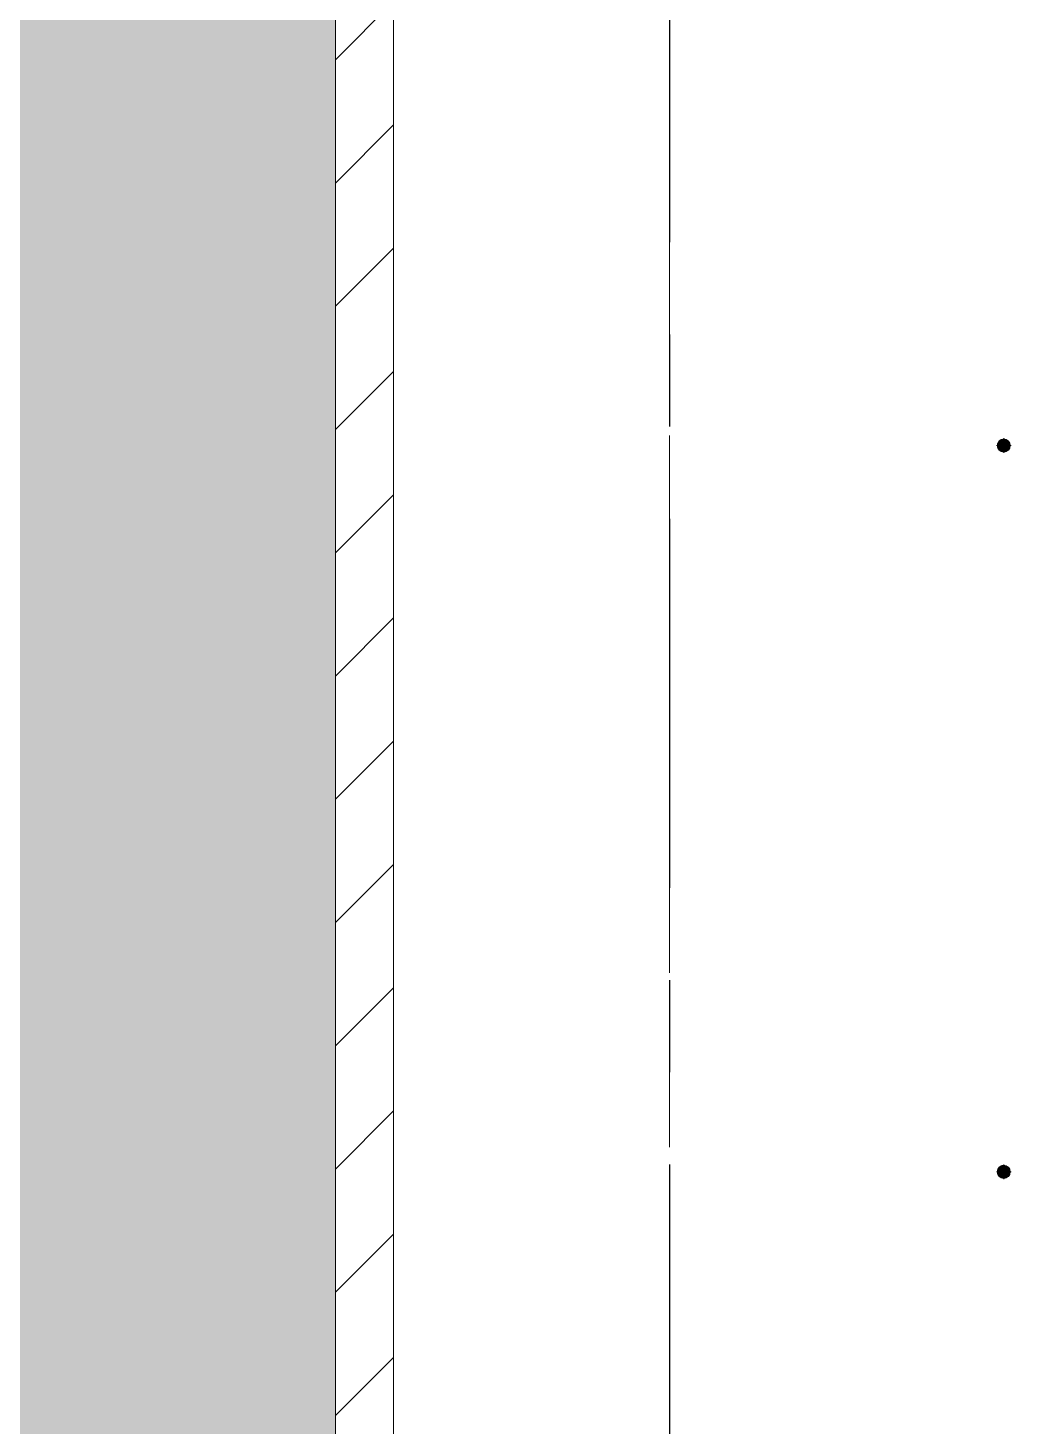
# Model space of a CAD drawing. Header units: millimetres. Extents: x -4000 to 187956, y -58990 to 162485.
# Drawn here: x 113292 to 116675, y 35825 to 40638 of the extents above; entities that cross this region are included whole.
import ezdxf

# ---------------------------------------------------------------- set-up
doc = ezdxf.new("R2010")
doc.units = ezdxf.units.MM
for name, pattern in [('Dash 1_16_', [317.5, 158.75, -158.75]), ('Grid Line', [2222.5, 1270, -317.5, 317.5, -317.5]), ('Grid Line 12_5mm', [2150, 1250, -300, 300, -300])]:
    doc.linetypes.add(name, pattern=pattern)
for name, color, linetype, lineweight in [('A-FLOR', 192, 'Continuous', 13), ('A-FLOR-PATT', 8, 'Continuous', 13), ('A-WALL', 113, 'Continuous', 13), ('A-WALL-PATT', 111, 'Continuous', 13), ('F-SPRN', 3, 'Continuous', 9), ('P-PIPE', 3, 'Continuous', 9), ('P-PIPE-CNTR', 3, 'Continuous', 9), ('S-GRID', 1, 'Continuous', 30)]:
    doc.layers.add(name, color=color, linetype=linetype, lineweight=lineweight)

# ---------------------------------------------------------------- blocks, each defined once
blk = doc.blocks.new('CMF2_NHAXUONG_A_rvt-1-0_000')
at = {"layer": 'A-FLOR-PATT', "lineweight": 9}
h = blk.add_hatch(dxfattribs=at)
h.set_pattern_fill('FP_27', color=252, style=0, pattern_type=2)
h.set_pattern_definition([(0, (83000, 72469.74), (0, 100), []), (90, (83000, 72469.74), (-200, 200), [100, -700]), (90, (83400, 72569.74), (-200, 200), [100, -700])])
h.paths.add_polyline_path([(51050, 25999.7), (59350, 25999.7), (59350, 35449.7), (59950, 35449.7), (59950, 45449.7), (59350, 45449.7), (59350, 55449.7), (59950, 55449.7), (59950, 64899.7), (51650, 64899.7), (51650, 55449.7), (51050, 55449.7), (51050, 45449.6), (51650, 45449.6), (51650, 35449.6), (51050, 35449.6), (51050, 26448.8)])
h.paths.add_polyline_path([(114950, 25999.7), (114950, 35449.6), (114350, 35449.6), (114350, 45449.6), (114950, 45449.6), (114950, 55449.7), (114350, 55449.7), (114350, 64899.7), (106050, 64899.7), (106050, 55449.7), (106650, 55449.7), (106650, 45449.7), (106050, 45449.7), (106050, 35449.7), (106650, 35449.7), (106650, 25999.7), (111663.5, 25999.7)])
h.paths.add_polyline_path([(109849.8, 29724.6), (107849.8, 29724.6), (107849.8, 31724.6), (109849.8, 31724.6)])
h.paths.add_polyline_path([(56149.8, 29724.6), (56149.8, 31724.6), (58149.8, 31724.6), (58149.8, 29724.6), (57243.6, 29724.6)])
h.paths.add_polyline_path([(111149.8, 39449.6), (111149.8, 41449.6), (113149.8, 41449.6), (113149.8, 39449.6), (111663.5, 39449.6)])
h.paths.add_polyline_path([(52849.8, 39449.6), (52849.8, 41449.6), (54849.8, 41449.6), (54849.8, 39449.6)])
h.paths.add_polyline_path([(109849.8, 49836.2), (107849.8, 49836.2), (107849.8, 51836.2), (109849.8, 51836.2)])
h.paths.add_polyline_path([(57243.6, 49836.2), (56149.8, 49836.2), (56149.8, 51836.2), (58149.8, 51836.2), (58149.8, 49836.2)])
h.paths.add_polyline_path([(51050, 82900), (59350, 82900), (59350, 91449.6), (59950, 91449.6), (59950, 101449.7), (59350, 101449.7), (59350, 111449.7), (59950, 111449.7), (59950, 118899.7), (51650, 118899.7), (51650, 111449.6), (51050, 111449.6), (51050, 101449.7), (51650, 101449.7), (51650, 91449.6), (51050, 91449.6), (51050, 84850.6)])
h.paths.add_polyline_path([(106650, 82900), (114950, 82900), (114950, 91449.6), (114350, 91449.6), (114350, 101449.7), (114950, 101449.7), (114950, 111449.6), (114350, 111449.6), (114350, 118899.7), (106050, 118899.7), (106050, 111449.7), (106650, 111449.7), (106650, 101449.7), (106050, 101449.7), (106050, 91449.6), (106650, 91449.6), (106650, 89522.8)])
h.paths.add_polyline_path([(54850, 95449.6), (52850, 95449.6), (52850, 97449.6), (54850, 97449.6)])
h.paths.add_polyline_path([(111663.5, 95449.6), (111149.6, 95449.6), (111149.6, 97449.6), (113149.6, 97449.6), (113149.6, 95449.6)])
h.paths.add_polyline_path([(57243.6, 105449.7), (56149.6, 105449.7), (56149.6, 107449.7), (58149.6, 107449.7), (58149.6, 105449.7)])
h.paths.add_polyline_path([(109850, 105449.7), (107850, 105449.7), (107850, 107449.7), (109850, 107449.7)])
h.paths.add_polyline_path([(111663.5, 114174.6), (111149.6, 114174.6), (111149.6, 116174.6), (113149.6, 116174.6), (113149.6, 114174.6)])
h.paths.add_polyline_path([(52850, 114174.6), (52850, 116174.6), (54850, 116174.6), (54850, 114174.6)])
at = {"layer": 'A-WALL-PATT', "lineweight": 9}
h = blk.add_hatch(dxfattribs=at)
h.set_pattern_fill('FP_13', color=250, style=0, pattern_type=2)
h.set_pattern_definition([(45, (0, 0), (-212.132, 212.132), [])])
h.paths.add_polyline_path([(114550, 35450), (114550, 45450), (114350, 45450), (114350, 35450)])
at = {"layer": 'A-FLOR', "color": 81, "lineweight": 15}
blk.add_line((114350, 45449.6), (114350, 35450), dxfattribs=at)
at = {"layer": 'A-FLOR', "color": 93, "lineweight": 15}
blk.add_line((114350, 35450), (114350, 45449.6), dxfattribs=at)
at = {"layer": 'A-WALL', "color": 90, "lineweight": 15}
for p, q in [((114350, 45450), (114350, 35450)), ((114550, 35450), (114550, 45450))]:
    blk.add_line(p, q, dxfattribs=at)
at = {"layer": 'S-GRID', "linetype": 'Grid Line 12_5mm', "lineweight": 9}
blk.add_line((115500, 161185.2), (115500, -16487.4), dxfattribs=at)
blk = doc.blocks.new('Sprinkler_Up - DN20-V646-0_000')
at = {"layer": 'F-SPRN', "transparency": 33554534}
for points in [[(-13.5, 0), (-3.9, 0.7), (-1.7, 2.9), (-1.2, 3.5), (-0.6, 4), (0.6, 4), (1.2, 3.5), (1.7, 2.9), (4.6, 0), (22.2, 0), (18, 13.1), (6.9, 21.2), (-6.9, 21.2), (-18, 13.1), (-22.2, 0)], [(0, -21.2), (6.9, -21.2), (18, -13.1), (22.2, 0), (3.9, -0.7), (1.7, -2.9), (1.2, -3.5), (0.6, -4), (-0.6, -4), (-1.2, -3.5), (-1.7, -2.9), (-4.6, 0), (-22.2, 0), (-18, -13.1), (-6.9, -21.2)], [(0, -16.7), (4.3, -16.1), (11.8, -11.8), (16.1, -4.3), (16.1, 4.3), (11.8, 11.8), (8.3, 14.4), (0, 16.7), (-4.3, 16.1), (-11.8, 11.8), (-16.1, 4.3), (-16.1, -4.3), (-11.8, -11.8), (-8.3, -14.4)], [(0, -15.6), (7.8, -13.5), (13.5, -7.8), (15.1, -4), (15.1, 4), (13.5, 7.8), (7.8, 13.5), (0, 15.6), (-7.8, 13.5), (-11, 11), (-15.1, 4), (-15.1, -4), (-11, -11), (-7.8, -13.5)], [(-10.9, -5.5), (-10.9, 5.4), (-14.5, 5.4), (-14.5, -5.5)], [(-7.7, -5.5), (-7.7, 5.4), (-10.9, 5.4), (-10.9, -5.5)], [(0, -5.5), (0, 5.4), (-7.7, 5.4), (-7.7, -5.5)], [(0, 0), (5.7, 0), (2.9, 4.9), (-2.9, 4.9), (-5.7, 0)], [(2.9, -4.9), (5.7, 0), (-5.7, 0), (-2.9, -4.9)], [(0, 0), (4.6, 0), (0, 4.6), (-4.6, 0)], [(0, -4.6), (4.6, 0), (-4.6, 0)], [(0, -2.6), (1.3, 0), (-1.8, 0)], [(-1.3, 0), (1.8, 0), (0, 2.6)], [(7.7, -5.5), (7.7, 5.4), (0, 5.4), (0, -5.5)], [(10.9, -5.5), (10.9, 5.4), (7.7, 5.4), (7.7, -5.5)], [(14.5, -5.5), (14.5, 5.4), (10.9, 5.4), (10.9, -5.5)]]:
    blk.add_hatch(color=1, dxfattribs=at).paths.add_polyline_path(points)
at = {"layer": 'F-SPRN', "color": 1}
for p, q in [((-11.5, 5.4), (-14.5, 5.4)), ((-14.5, 5.4), (-11.3, 5.4)), ((-14.5, 5.4), (-14.5, 3.7)), ((-14.5, 3.3), (-14.5, 0)), ((-11.5, 5.4), (-11.5, 4)), ((-10.9, 1.9), (-10.9, 3.6)), ((-10.8, 5.4), (-8, 5.4)), ((-8.1, 5.4), (-10.8, 5.4)), ((-8.1, 5.4), (-8.1, 2.8)), ((-8.1, 2.5), (-8.1, 0.7)), ((-7.7, 4.8), (-7.7, 2.7)), ((-7.7, 4.8), (-7.7, 2.7)), ((-7.7, 2.1), (-7.7, 0.5)), ((-7.7, 2.1), (-7.7, 0.5)), ((-6.7, 5.4), (-4.7, 5.4)), ((-5.8, 3.8), (-5.8, 2.2)), ((-2, 0.4), (-2.1, 0.3)), ((-2.1, 0.3), (-2.1, 0.2)), ((-2.1, 0.2), (-2.1, 0.1)), ((-2.1, 0.1), (-2.1, 0)), ((-2.1, 0), (-2.1, 0)), ((-2.1, 0), (-2.1, -0.1)), ((-1.9, 0.8), (-2, 0.7)), ((-2, 0.7), (-2, 0.6)), ((-2, 0.6), (-2, 0.5)), ((-2, 0.5), (-2, 0.4)), ((-2, 0.5), (-2, 0.5)), ((-1.8, 1), (-1.9, 0.9)), ((-1.9, 0.9), (-1.9, 0.8)), ((-1.9, 0.8), (-1.9, 0.8)), ((-1.8, 1.1), (-1.8, 1)), ((-1.7, 1.1), (-1.8, 1.1)), ((-1.6, 1.3), (-1.7, 1.2)), ((-1.7, 1.2), (-1.7, 1.1)), ((-1.5, 1.4), (-1.6, 1.3)), ((-1.6, 1.3), (-1.6, 1.3)), ((-1.5, 1.5), (-1.5, 1.4)), ((-1.4, 1.5), (-1.5, 1.5)), ((-1.4, 1.6), (-1.4, 1.5)), ((-1.3, 1.6), (-1.4, 1.6)), ((-1.2, 1.7), (-1.3, 1.6)), ((-1.1, 1.8), (-1.2, 1.7)), ((-1.2, 1.7), (-1.2, 1.7)), ((-1, 1.8), (-1.1, 1.8)), ((-0.9, 1.9), (-1, 1.8)), ((-0.9, 1.9), (-0.9, 1.9)), ((-0.8, 1.9), (-0.9, 1.9)), ((-0.7, 2), (-0.8, 1.9)), ((-0.6, 2), (-0.7, 2)), ((-0.6, 2), (-0.6, 2)), ((-0.5, 2), (-0.6, 2)), ((-0.4, 2), (-0.5, 2)), ((-0.3, 2.1), (-0.4, 2)), ((-0.2, 2.1), (-0.3, 2.1)), ((-0.1, 2.1), (-0.2, 2.1)), ((0, 2.1), (-0.1, 2.1)), ((-0.1, 2.1), (-0.1, 2.1)), ((0.1, 2.1), (0, 2.1)), ((0.2, 2.1), (0.1, 2.1)), ((0.3, 2.1), (0.2, 2.1)), ((0.4, 2), (0.3, 2.1)), ((0.4, 2), (0.4, 2)), ((0.5, 2), (0.4, 2)), ((0.6, 2), (0.5, 2)), ((0.7, 2), (0.6, 2)), ((0.8, 1.9), (0.7, 2)), ((0.8, 1.9), (0.8, 1.9)), ((0.9, 1.9), (0.8, 1.9)), ((1, 1.8), (0.9, 1.9)), ((1.1, 1.8), (1, 1.8)), ((1.1, 1.7), (1.1, 1.8)), ((1.2, 1.7), (1.1, 1.7)), ((1.3, 1.7), (1.2, 1.7)), ((1.3, 1.6), (1.3, 1.7)), ((1.4, 1.5), (1.3, 1.6)), ((1.4, 1.5), (1.4, 1.5)), ((1.5, 1.4), (1.4, 1.5)), ((1.6, 1.4), (1.5, 1.4)), ((1.6, 1.3), (1.6, 1.4)), ((1.7, 1.2), (1.6, 1.3)), ((1.7, 1.2), (1.7, 1.2)), ((1.8, 1.1), (1.7, 1.2)), ((1.8, 1), (1.8, 1.1)), ((1.8, 1), (1.8, 1)), ((1.9, 0.9), (1.8, 1)), ((1.9, 0.8), (1.9, 0.9)), ((1.9, 0.7), (1.9, 0.8)), ((2, 0.7), (1.9, 0.7)), ((2, 0.6), (2, 0.7)), ((2, 0.5), (2, 0.6)), ((2, 0.4), (2, 0.5)), ((2.1, 0.3), (2, 0.4)), ((2.1, 0.2), (2.1, 0.3)), ((2.1, 0.2), (2.1, 0.2)), ((2.1, 0.1), (2.1, 0.2)), ((2.1, 0), (2.1, 0.1)), ((2.1, 0), (2.1, 0)), ((4.7, 5.4), (6.5, 5.4)), ((7.7, 5.4), (10.8, 5.4)), ((7.7, 5.2), (7.7, 2.7)), ((7.7, 5.2), (7.7, 2.7)), ((7.7, 2.3), (7.7, 0.5)), ((7.7, 2.3), (7.7, 0.5)), ((10.8, 5.4), (8.1, 5.4)), ((8.1, 5.4), (8.1, 2.8)), ((8.1, 2.5), (8.1, 0.4)), ((10.9, 5.4), (14.5, 5.4)), ((10.9, 3.6), (10.9, 0.2)), ((14.5, 5.4), (11.5, 5.4)), ((11.5, 5.4), (11.5, 4)), ((11.5, 3), (11.5, 0.2)), ((14.5, 5.4), (14.5, -5.5)), ((-14.5, -1.3), (-14.5, -3.7)), ((-11.1, -5.5), (-14.5, -5.5)), ((-14.5, -5.5), (-11.5, -5.5)), ((-10.9, -2.6), (-10.9, -1.3)), ((-10.8, -5.5), (-8.1, -5.5)), ((-7.8, -5.5), (-10.8, -5.5)), ((-8.1, -4.2), (-8.1, -5.5)), ((-7.7, -2.7), (-7.7, -4)), ((-7.7, -2.7), (-7.7, -4)), ((-7, -5.5), (-5.8, -5.5)), ((-4.8, -5.5), (-7, -5.5)), ((-5.8, -2.3), (-5.8, -3.8)), ((-2.1, -0.1), (-2.1, -0.2)), ((-2.1, -0.2), (-2.1, -0.3)), ((-2.1, -0.2), (-2.1, -0.2)), ((0, -2.1), (0.1, -2.1)), ((7, -5.5), (4.8, -5.5)), ((5.8, -2.2), (5.8, -3.8)), ((5.8, -5.5), (7, -5.5)), ((7.7, -0.5), (7.7, -2.3)), ((7.7, -0.5), (7.7, -2.3)), ((7.7, -2.7), (7.7, -5.4)), ((7.7, -2.7), (7.7, -5.4)), ((10.8, -5.5), (7.7, -5.5)), ((8.1, -0.4), (8.1, -2.5)), ((8.1, -2.8), (8.1, -5.5)), ((8.1, -5.5), (10.8, -5.5)), ((10.9, -0.2), (10.9, -3.6)), ((14.5, -5.5), (10.9, -5.5)), ((11.5, -0.2), (11.5, -3)), ((11.5, -4), (11.5, -5.5)), ((11.5, -5.5), (14.5, -5.5))]:
    blk.add_line(p, q, dxfattribs=at)
at = {"layer": 'F-SPRN', "color": 1, "flags": 128}
for points in [[(-2.1, -0.3), (-2, -0.4), (-2, -0.5), (-2, -0.6), (-2, -0.7), (-1.9, -0.7), (-1.9, -0.8), (-1.9, -0.9), (-1.8, -1), (-1.8, -1), (-1.8, -1.1), (-1.7, -1.2), (-1.7, -1.2), (-1.6, -1.3), (-1.6, -1.4), (-1.5, -1.4), (-1.4, -1.5), (-1.4, -1.5), (-1.3, -1.6), (-1.3, -1.7), (-1.2, -1.7), (-1.1, -1.7), (-1.1, -1.8), (-1, -1.8), (-0.9, -1.9), (-0.8, -1.9), (-0.8, -1.9), (-0.7, -2), (-0.6, -2), (-0.5, -2), (-0.4, -2), (-0.4, -2), (-0.3, -2.1), (-0.2, -2.1), (-0.1, -2.1), (0, -2.1)], [(0.1, -2.1), (0.1, -2.1), (0.2, -2.1), (0.3, -2.1), (0.4, -2), (0.5, -2), (0.6, -2), (0.6, -2), (0.7, -2), (0.8, -1.9), (0.9, -1.9), (0.9, -1.9), (1, -1.8), (1.1, -1.8), (1.2, -1.7), (1.2, -1.7), (1.3, -1.6), (1.4, -1.6), (1.4, -1.5), (1.5, -1.5), (1.5, -1.4), (1.6, -1.3), (1.6, -1.3), (1.7, -1.2), (1.7, -1.1), (1.8, -1.1), (1.8, -1), (1.9, -0.9), (1.9, -0.8), (1.9, -0.8), (2, -0.7), (2, -0.6), (2, -0.5), (2, -0.5), (2, -0.4), (2.1, -0.3), (2.1, -0.2), (2.1, -0.1), (2.1, 0)]]:
    blk.add_lwpolyline(points, dxfattribs=at)
at = {"layer": 'F-SPRN', "color": 1}
for radius, start, end in [(22.2, 360, 180), (21.9, 165.6773, 179.2615), (21.9, 144.7698, 164.8151), (21.9, 126.6942, 143.2701), (16.7, 167.6802, 180), (16.7, 167.6802, 180), (16.7, 155.3879, 164.9693), (16.7, 155.3879, 164.9693), (15.6, 166.4265, 180), (15.6, 166.4265, 180), (15.6, 150.9409, 165), (15.6, 159.6139, 165), (16.7, 136.7213, 149.931), (16.7, 136.7213, 149.931), (15.6, 150.9409, 156.3845), (15.6, 138.4214, 150), (15.6, 138.4214, 150), (21.9, 108.2621, 125.7507), (16.7, 121.4181, 130.5751), (16.7, 121.4181, 130.5751), (15.6, 120.5262, 133.2078), (15.6, 120.5262, 133.2078), (16.7, 106.5995, 120), (16.7, 106.5995, 120), (15.6, 114.4363, 119.9813), (15.6, 114.4363, 119.9813), (21.9, 99.348, 107.901), (4.63, 155.7832, 180), (4.63, 155.7832, 180), (16.7, 96.4143, 105), (16.7, 96.4143, 105), (4.63, 109.0192, 138.2703), (4.63, 109.0192, 138.2703), (21.9, 90.145, 98.8503), (15.6, 95.5762, 100.6843), (15.6, 95.5762, 100.6843), (2.56, 109.0192, 168.8278), (2.56, 109.0192, 168.8278), (2.04, 109.0192, 180), (16.7, 83.0684, 90), (16.7, 83.0684, 90), (4.63, 17.9592, 90), (4.63, 17.9592, 90), (3.81, 57.0577, 90), (2.56, 14.5599, 90), (2.56, 14.5599, 90), (2.04, 10.4703, 90), (21.9, 72.5583, 89.4624), (15.6, 75.573, 80.5892), (15.6, 75.573, 80.5892), (3.81, 16.1605, 43.8358), (15.6, 67.5614, 74.5481), (15.6, 67.5614, 74.5481), (16.7, 60, 75), (16.7, 60, 75), (15.6, 60.0187, 65.5637), (15.6, 60.0187, 65.5637), (21.9, 54.2493, 71.7379), (15.6, 46.7922, 60), (15.6, 46.7922, 60), (16.7, 49.4249, 58.5819), (16.7, 49.4249, 58.5819), (15.6, 30, 41.5786), (15.6, 30, 41.5786), (16.7, 30, 43.2787), (16.7, 30, 43.2787), (21.9, 36.7299, 53.3058), (15.6, 23.6155, 29.5646), (15.6, 15, 29.5646), (15.6, 15, 20.3861), (16.7, 15, 24.6121), (16.7, 15, 24.6121), (15.6, 360, 13.6618), (15.6, 0, 13.6618), (16.7, 360, 12.3198), (16.7, 0, 12.3198), (21.9, 15.1849, 35.2302), (21.9, 0.7385, 14.3227), (22.2, 180, 360), (21.9, 180.7385, 194.3227), (21.9, 195.1849, 215.2302), (21.9, 216.7299, 233.3058), (16.7, 180, 192.3198), (16.7, 180, 192.3198), (16.7, 195.0307, 204.6121), (16.7, 195.0307, 204.6121), (15.6, 181.9082, 193.6618), (15.6, 181.9082, 193.6618), (15.6, 197.3339, 209.5646), (15.6, 197.3339, 209.5646), (16.7, 210.069, 223.2787), (16.7, 210.069, 223.2787), (15.6, 212.5472, 221.5786), (15.6, 212.5472, 221.5786), (21.9, 234.2493, 251.7379), (16.7, 229.4249, 238.5819), (16.7, 229.4249, 238.5819), (15.6, 233.795, 240), (15.6, 233.795, 240), (16.7, 240, 255), (16.7, 240, 255), (15.6, 240.0187, 254.5481), (15.6, 240.0187, 254.5481), (21.9, 252.5583, 269.4624), (4.63, 197.9592, 0), (4.63, 197.9592, 270), (15.6, 255, 267.64), (15.6, 255, 267.64), (3.81, 196.1605, 270), (2.56, 191.1677, 0), (2.56, 191.1677, 360), (2.04, 190.4703, 0), (16.7, 263.0684, 270), (16.7, 263.0684, 270), (4.63, 270, 360), (3.81, 270, 360), (21.9, 270.145, 278.8503), (15.6, 275.5762, 280.6843), (15.6, 275.5762, 280.6843), (16.7, 276.4143, 285), (16.7, 276.4143, 285), (21.9, 279.348, 287.901), (16.7, 286.5995, 300), (16.7, 286.5995, 300), (15.6, 294.4363, 299.9813), (15.6, 294.4363, 299.9813), (21.9, 288.2621, 305.7507), (15.6, 300, 313.2078), (15.6, 300, 313.2078), (16.7, 301.4181, 310.5751), (16.7, 301.4181, 310.5751), (15.6, 318.4214, 330), (15.6, 318.4214, 330), (16.7, 316.7213, 330), (16.7, 316.7213, 330), (21.9, 306.6942, 323.2701), (15.6, 330.4354, 345), (15.6, 330.4354, 336.3845), (15.6, 339.6139, 345), (15.6, 346.3382, 360), (15.6, 346.3382, 360), (16.7, 335.3879, 345), (16.7, 335.3879, 345), (16.7, 347.6802, 360), (16.7, 347.6802, 360), (21.9, 324.7698, 344.8151), (21.9, 345.6773, 359.2615)]:
    blk.add_arc((0, 0), radius, start, end, dxfattribs=at)
blk = doc.blocks.new('Sprinkler_Up - DN20-V647-0_000')
at = {"layer": 'F-SPRN', "transparency": 33554534}
for points in [[(-13.5, 0), (-3.9, 0.7), (-1.7, 2.9), (-1.2, 3.5), (-0.6, 4), (0.6, 4), (1.2, 3.5), (1.7, 2.9), (4.6, 0), (22.2, 0), (18, 13.1), (6.9, 21.2), (-6.9, 21.2), (-18, 13.1), (-22.2, 0)], [(0, -21.2), (6.9, -21.2), (18, -13.1), (22.2, 0), (3.9, -0.7), (1.7, -2.9), (1.2, -3.5), (0.6, -4), (-0.6, -4), (-1.2, -3.5), (-1.7, -2.9), (-4.6, 0), (-22.2, 0), (-18, -13.1), (-6.9, -21.2)], [(0, -16.7), (4.3, -16.1), (11.8, -11.8), (16.1, -4.3), (16.1, 4.3), (11.8, 11.8), (8.3, 14.4), (0, 16.7), (-4.3, 16.1), (-11.8, 11.8), (-16.1, 4.3), (-16.1, -4.3), (-11.8, -11.8), (-8.3, -14.4)], [(0, -15.6), (7.8, -13.5), (13.5, -7.8), (15.1, -4), (15.1, 4), (13.5, 7.8), (7.8, 13.5), (0, 15.6), (-7.8, 13.5), (-11, 11), (-15.1, 4), (-15.1, -4), (-11, -11), (-7.8, -13.5)], [(-10.9, -5.5), (-10.9, 5.4), (-14.5, 5.4), (-14.5, -5.5)], [(-7.7, -5.5), (-7.7, 5.4), (-10.9, 5.4), (-10.9, -5.5)], [(0, -5.5), (0, 5.4), (-7.7, 5.4), (-7.7, -5.5)], [(0, 0), (5.7, 0), (2.9, 4.9), (-2.9, 4.9), (-5.7, 0)], [(2.9, -4.9), (5.7, 0), (-5.7, 0), (-2.9, -4.9)], [(0, 0), (4.6, 0), (0, 4.6), (-4.6, 0)], [(0, -4.6), (4.6, 0), (-4.6, 0)], [(0, -2.6), (1.3, 0), (-1.8, 0)], [(-1.3, 0), (1.8, 0), (0, 2.6)], [(7.7, -5.5), (7.7, 5.4), (0, 5.4), (0, -5.5)], [(10.9, -5.5), (10.9, 5.4), (7.7, 5.4), (7.7, -5.5)], [(14.5, -5.5), (14.5, 5.4), (10.9, 5.4), (10.9, -5.5)]]:
    blk.add_hatch(color=1, dxfattribs=at).paths.add_polyline_path(points)
at = {"layer": 'F-SPRN', "color": 1}
for p, q in [((-11.5, 5.4), (-14.5, 5.4)), ((-14.5, 5.4), (-11.3, 5.4)), ((-14.5, 5.4), (-14.5, 3.7)), ((-14.5, 3.3), (-14.5, 0)), ((-11.5, 5.4), (-11.5, 4)), ((-10.9, 1.9), (-10.9, 3.6)), ((-10.8, 5.4), (-8, 5.4)), ((-8.1, 5.4), (-10.8, 5.4)), ((-8.1, 5.4), (-8.1, 2.8)), ((-8.1, 2.5), (-8.1, 0.7)), ((-7.7, 4.8), (-7.7, 2.7)), ((-7.7, 4.8), (-7.7, 2.7)), ((-7.7, 2.1), (-7.7, 0.5)), ((-7.7, 2.1), (-7.7, 0.5)), ((-6.7, 5.4), (-4.7, 5.4)), ((-5.8, 3.8), (-5.8, 2.2)), ((-2, 0.4), (-2.1, 0.3)), ((-2.1, 0.3), (-2.1, 0.2)), ((-2.1, 0.2), (-2.1, 0.1)), ((-2.1, 0.1), (-2.1, 0)), ((-2.1, 0), (-2.1, 0)), ((-2.1, 0), (-2.1, -0.1)), ((-1.9, 0.8), (-2, 0.7)), ((-2, 0.7), (-2, 0.6)), ((-2, 0.6), (-2, 0.5)), ((-2, 0.5), (-2, 0.4)), ((-2, 0.5), (-2, 0.5)), ((-1.8, 1), (-1.9, 0.9)), ((-1.9, 0.9), (-1.9, 0.8)), ((-1.9, 0.8), (-1.9, 0.8)), ((-1.8, 1.1), (-1.8, 1)), ((-1.7, 1.1), (-1.8, 1.1)), ((-1.6, 1.3), (-1.7, 1.2)), ((-1.7, 1.2), (-1.7, 1.1)), ((-1.5, 1.4), (-1.6, 1.3)), ((-1.6, 1.3), (-1.6, 1.3)), ((-1.5, 1.5), (-1.5, 1.4)), ((-1.4, 1.5), (-1.5, 1.5)), ((-1.4, 1.6), (-1.4, 1.5)), ((-1.3, 1.6), (-1.4, 1.6)), ((-1.2, 1.7), (-1.3, 1.6)), ((-1.1, 1.8), (-1.2, 1.7)), ((-1.2, 1.7), (-1.2, 1.7)), ((-1, 1.8), (-1.1, 1.8)), ((-0.9, 1.9), (-1, 1.8)), ((-0.9, 1.9), (-0.9, 1.9)), ((-0.8, 1.9), (-0.9, 1.9)), ((-0.7, 2), (-0.8, 1.9)), ((-0.6, 2), (-0.7, 2)), ((-0.6, 2), (-0.6, 2)), ((-0.5, 2), (-0.6, 2)), ((-0.4, 2), (-0.5, 2)), ((-0.3, 2.1), (-0.4, 2)), ((-0.2, 2.1), (-0.3, 2.1)), ((-0.1, 2.1), (-0.2, 2.1)), ((0, 2.1), (-0.1, 2.1)), ((-0.1, 2.1), (-0.1, 2.1)), ((0.1, 2.1), (0, 2.1)), ((0.2, 2.1), (0.1, 2.1)), ((0.3, 2.1), (0.2, 2.1)), ((0.4, 2), (0.3, 2.1)), ((0.4, 2), (0.4, 2)), ((0.5, 2), (0.4, 2)), ((0.6, 2), (0.5, 2)), ((0.7, 2), (0.6, 2)), ((0.8, 1.9), (0.7, 2)), ((0.8, 1.9), (0.8, 1.9)), ((0.9, 1.9), (0.8, 1.9)), ((1, 1.8), (0.9, 1.9)), ((1.1, 1.8), (1, 1.8)), ((1.1, 1.7), (1.1, 1.8)), ((1.2, 1.7), (1.1, 1.7)), ((1.3, 1.7), (1.2, 1.7)), ((1.3, 1.6), (1.3, 1.7)), ((1.4, 1.5), (1.3, 1.6)), ((1.4, 1.5), (1.4, 1.5)), ((1.5, 1.4), (1.4, 1.5)), ((1.6, 1.4), (1.5, 1.4)), ((1.6, 1.3), (1.6, 1.4)), ((1.7, 1.2), (1.6, 1.3)), ((1.7, 1.2), (1.7, 1.2)), ((1.8, 1.1), (1.7, 1.2)), ((1.8, 1), (1.8, 1.1)), ((1.8, 1), (1.8, 1)), ((1.9, 0.9), (1.8, 1)), ((1.9, 0.8), (1.9, 0.9)), ((1.9, 0.7), (1.9, 0.8)), ((2, 0.7), (1.9, 0.7)), ((2, 0.6), (2, 0.7)), ((2, 0.5), (2, 0.6)), ((2, 0.4), (2, 0.5)), ((2.1, 0.3), (2, 0.4)), ((2.1, 0.2), (2.1, 0.3)), ((2.1, 0.2), (2.1, 0.2)), ((2.1, 0.1), (2.1, 0.2)), ((2.1, 0), (2.1, 0.1)), ((2.1, 0), (2.1, 0)), ((4.7, 5.4), (6.5, 5.4)), ((7.7, 5.4), (10.8, 5.4)), ((7.7, 5.2), (7.7, 2.7)), ((7.7, 5.2), (7.7, 2.7)), ((7.7, 2.3), (7.7, 0.5)), ((7.7, 2.3), (7.7, 0.5)), ((10.8, 5.4), (8.1, 5.4)), ((8.1, 5.4), (8.1, 2.8)), ((8.1, 2.5), (8.1, 0.4)), ((10.9, 5.4), (14.5, 5.4)), ((10.9, 3.6), (10.9, 0.2)), ((14.5, 5.4), (11.5, 5.4)), ((11.5, 5.4), (11.5, 4)), ((11.5, 3), (11.5, 0.2)), ((14.5, 5.4), (14.5, -5.5)), ((-14.5, -1.3), (-14.5, -3.7)), ((-11.1, -5.5), (-14.5, -5.5)), ((-14.5, -5.5), (-11.5, -5.5)), ((-10.9, -2.6), (-10.9, -1.3)), ((-10.8, -5.5), (-8.1, -5.5)), ((-7.8, -5.5), (-10.8, -5.5)), ((-8.1, -4.2), (-8.1, -5.5)), ((-7.7, -2.7), (-7.7, -4)), ((-7.7, -2.7), (-7.7, -4)), ((-7, -5.5), (-5.8, -5.5)), ((-4.8, -5.5), (-7, -5.5)), ((-5.8, -2.3), (-5.8, -3.8)), ((-2.1, -0.1), (-2.1, -0.2)), ((-2.1, -0.2), (-2.1, -0.3)), ((-2.1, -0.2), (-2.1, -0.2)), ((0, -2.1), (0.1, -2.1)), ((7, -5.5), (4.8, -5.5)), ((5.8, -2.2), (5.8, -3.8)), ((5.8, -5.5), (7, -5.5)), ((7.7, -0.5), (7.7, -2.3)), ((7.7, -0.5), (7.7, -2.3)), ((7.7, -2.7), (7.7, -5.4)), ((7.7, -2.7), (7.7, -5.4)), ((10.8, -5.5), (7.7, -5.5)), ((8.1, -0.4), (8.1, -2.5)), ((8.1, -2.8), (8.1, -5.5)), ((8.1, -5.5), (10.8, -5.5)), ((10.9, -0.2), (10.9, -3.6)), ((14.5, -5.5), (10.9, -5.5)), ((11.5, -0.2), (11.5, -3)), ((11.5, -4), (11.5, -5.5)), ((11.5, -5.5), (14.5, -5.5))]:
    blk.add_line(p, q, dxfattribs=at)
at = {"layer": 'F-SPRN', "color": 1, "flags": 128}
for points in [[(-2.1, -0.3), (-2, -0.4), (-2, -0.5), (-2, -0.6), (-2, -0.7), (-1.9, -0.7), (-1.9, -0.8), (-1.9, -0.9), (-1.8, -1), (-1.8, -1), (-1.8, -1.1), (-1.7, -1.2), (-1.7, -1.2), (-1.6, -1.3), (-1.6, -1.4), (-1.5, -1.4), (-1.4, -1.5), (-1.4, -1.5), (-1.3, -1.6), (-1.3, -1.7), (-1.2, -1.7), (-1.1, -1.7), (-1.1, -1.8), (-1, -1.8), (-0.9, -1.9), (-0.8, -1.9), (-0.8, -1.9), (-0.7, -2), (-0.6, -2), (-0.5, -2), (-0.4, -2), (-0.4, -2), (-0.3, -2.1), (-0.2, -2.1), (-0.1, -2.1), (0, -2.1)], [(0.1, -2.1), (0.1, -2.1), (0.2, -2.1), (0.3, -2.1), (0.4, -2), (0.5, -2), (0.6, -2), (0.6, -2), (0.7, -2), (0.8, -1.9), (0.9, -1.9), (0.9, -1.9), (1, -1.8), (1.1, -1.8), (1.2, -1.7), (1.2, -1.7), (1.3, -1.6), (1.4, -1.6), (1.4, -1.5), (1.5, -1.5), (1.5, -1.4), (1.6, -1.3), (1.6, -1.3), (1.7, -1.2), (1.7, -1.1), (1.8, -1.1), (1.8, -1), (1.9, -0.9), (1.9, -0.8), (1.9, -0.8), (2, -0.7), (2, -0.6), (2, -0.5), (2, -0.5), (2, -0.4), (2.1, -0.3), (2.1, -0.2), (2.1, -0.1), (2.1, 0)]]:
    blk.add_lwpolyline(points, dxfattribs=at)
at = {"layer": 'F-SPRN', "color": 1}
for radius, start, end in [(22.2, 360, 180), (21.9, 165.6773, 179.2615), (21.9, 144.7698, 164.8151), (21.9, 126.6942, 143.2701), (16.7, 167.6802, 180), (16.7, 167.6802, 180), (16.7, 155.3879, 164.9693), (16.7, 155.3879, 164.9693), (15.6, 166.4265, 180), (15.6, 166.4265, 180), (15.6, 150.9409, 165), (15.6, 159.6139, 165), (16.7, 136.7213, 149.931), (16.7, 136.7213, 149.931), (15.6, 150.9409, 156.3845), (15.6, 138.4214, 150), (15.6, 138.4214, 150), (21.9, 108.2621, 125.7507), (16.7, 121.4181, 130.5751), (16.7, 121.4181, 130.5751), (15.6, 120.5262, 133.2078), (15.6, 120.5262, 133.2078), (16.7, 106.5995, 120), (16.7, 106.5995, 120), (15.6, 114.4363, 119.9813), (15.6, 114.4363, 119.9813), (21.9, 99.348, 107.901), (4.63, 155.7832, 180), (4.63, 155.7832, 180), (16.7, 96.4143, 105), (16.7, 96.4143, 105), (4.63, 109.0192, 138.2703), (4.63, 109.0192, 138.2703), (21.9, 90.145, 98.8503), (15.6, 95.5762, 100.6843), (15.6, 95.5762, 100.6843), (2.56, 109.0192, 168.8278), (2.56, 109.0192, 168.8278), (2.04, 109.0192, 180), (16.7, 83.0684, 90), (16.7, 83.0684, 90), (4.63, 17.9592, 90), (4.63, 17.9592, 90), (3.81, 57.0577, 90), (2.56, 14.5599, 90), (2.56, 14.5599, 90), (2.04, 10.4703, 90), (21.9, 72.5583, 89.4624), (15.6, 75.573, 80.5892), (15.6, 75.573, 80.5892), (3.81, 16.1605, 43.8358), (15.6, 67.5614, 74.5481), (15.6, 67.5614, 74.5481), (16.7, 60, 75), (16.7, 60, 75), (15.6, 60.0187, 65.5637), (15.6, 60.0187, 65.5637), (21.9, 54.2493, 71.7379), (15.6, 46.7922, 60), (15.6, 46.7922, 60), (16.7, 49.4249, 58.5819), (16.7, 49.4249, 58.5819), (15.6, 30, 41.5786), (15.6, 30, 41.5786), (16.7, 30, 43.2787), (16.7, 30, 43.2787), (21.9, 36.7299, 53.3058), (15.6, 23.6155, 29.5646), (15.6, 15, 29.5646), (15.6, 15, 20.3861), (16.7, 15, 24.6121), (16.7, 15, 24.6121), (15.6, 360, 13.6618), (15.6, 0, 13.6618), (16.7, 360, 12.3198), (16.7, 0, 12.3198), (21.9, 15.1849, 35.2302), (21.9, 0.7385, 14.3227), (22.2, 180, 360), (21.9, 180.7385, 194.3227), (21.9, 195.1849, 215.2302), (21.9, 216.7299, 233.3058), (16.7, 180, 192.3198), (16.7, 180, 192.3198), (16.7, 195.0307, 204.6121), (16.7, 195.0307, 204.6121), (15.6, 181.9082, 193.6618), (15.6, 181.9082, 193.6618), (15.6, 197.3339, 209.5646), (15.6, 197.3339, 209.5646), (16.7, 210.069, 223.2787), (16.7, 210.069, 223.2787), (15.6, 212.5472, 221.5786), (15.6, 212.5472, 221.5786), (21.9, 234.2493, 251.7379), (16.7, 229.4249, 238.5819), (16.7, 229.4249, 238.5819), (15.6, 233.795, 240), (15.6, 233.795, 240), (16.7, 240, 255), (16.7, 240, 255), (15.6, 240.0187, 254.5481), (15.6, 240.0187, 254.5481), (21.9, 252.5583, 269.4624), (4.63, 197.9592, 0), (4.63, 197.9592, 270), (15.6, 255, 267.64), (15.6, 255, 267.64), (3.81, 196.1605, 270), (2.56, 191.1677, 0), (2.56, 191.1677, 360), (2.04, 190.4703, 0), (16.7, 263.0684, 270), (16.7, 263.0684, 270), (4.63, 270, 360), (3.81, 270, 360), (21.9, 270.145, 278.8503), (15.6, 275.5762, 280.6843), (15.6, 275.5762, 280.6843), (16.7, 276.4143, 285), (16.7, 276.4143, 285), (21.9, 279.348, 287.901), (16.7, 286.5995, 300), (16.7, 286.5995, 300), (15.6, 294.4363, 299.9813), (15.6, 294.4363, 299.9813), (21.9, 288.2621, 305.7507), (15.6, 300, 313.2078), (15.6, 300, 313.2078), (16.7, 301.4181, 310.5751), (16.7, 301.4181, 310.5751), (15.6, 318.4214, 330), (15.6, 318.4214, 330), (16.7, 316.7213, 330), (16.7, 316.7213, 330), (21.9, 306.6942, 323.2701), (15.6, 330.4354, 345), (15.6, 330.4354, 336.3845), (15.6, 339.6139, 345), (15.6, 346.3382, 360), (15.6, 346.3382, 360), (16.7, 335.3879, 345), (16.7, 335.3879, 345), (16.7, 347.6802, 360), (16.7, 347.6802, 360), (21.9, 324.7698, 344.8151), (21.9, 345.6773, 359.2615)]:
    blk.add_arc((0, 0), radius, start, end, dxfattribs=at)
blk = doc.blocks.new('Steel_Transition_Threaded_HoaPhat - Standard-V858-0_000')
at = {"layer": 'P-PIPE', "lineweight": 13, "transparency": 33554534}
h = blk.add_hatch(color=1, dxfattribs=at)
h.paths.add_polyline_path([(49550, 126427.6), (49555.8, 126428.4), (49561.3, 126430.6), (49565.9, 126434.2), (49569.5, 126438.8), (49571.7, 126444.3), (49572.5, 126450.1), (49571.7, 126455.9), (49569.5, 126461.3), (49565.9, 126466), (49561.3, 126469.6), (49555.8, 126471.8), (49550, 126472.6), (49544.2, 126471.8), (49538.8, 126469.6), (49534.1, 126466), (49530.5, 126461.3), (49528.3, 126455.9), (49527.5, 126450.1), (49528.3, 126444.3), (49530.5, 126438.8), (49534.1, 126434.2), (49538.8, 126430.6), (49544.2, 126428.4)])
h.paths.add_polyline_path([(49550, 126430), (49544.8, 126430.7), (49540, 126432.7), (49535.8, 126435.9), (49532.6, 126440), (49530.6, 126444.9), (49529.9, 126450.1), (49530.6, 126455.3), (49532.6, 126460.1), (49535.8, 126464.3), (49540, 126467.5), (49544.8, 126469.5), (49550, 126470.2), (49555.2, 126469.5), (49560.1, 126467.5), (49564.2, 126464.3), (49567.4, 126460.1), (49569.4, 126455.3), (49570.1, 126450.1), (49569.4, 126444.9), (49567.4, 126440), (49564.2, 126435.9), (49560.1, 126432.7), (49555.2, 126430.7)])
for points in [[(49529.9, 126450.1), (49533.6, 126450.1), (49535.8, 126458.3), (49541.8, 126464.3), (49550, 126466.5), (49558.2, 126464.3), (49564.2, 126458.3), (49566.4, 126450.1), (49570.1, 126450.1), (49569.4, 126455.3), (49567.4, 126460.1), (49564.2, 126464.3), (49560.1, 126467.5), (49555.2, 126469.5), (49550, 126470.2), (49544.8, 126469.5), (49540, 126467.5), (49535.8, 126464.3), (49532.6, 126460.1), (49530.6, 126455.3)], [(49550, 126430), (49555.2, 126430.7), (49560.1, 126432.7), (49564.2, 126435.9), (49567.4, 126440), (49569.4, 126444.9), (49570.1, 126450.1), (49566.4, 126450.1), (49564.2, 126441.9), (49558.2, 126435.9), (49550, 126433.7), (49541.8, 126435.9), (49535.8, 126441.9), (49533.6, 126450.1), (49529.9, 126450.1), (49530.6, 126444.9), (49532.6, 126440), (49535.8, 126435.9), (49540, 126432.7), (49544.8, 126430.7)], [(49550, 126431.6), (49554.8, 126432.2), (49559.3, 126434.1), (49563.1, 126437), (49566, 126440.8), (49567.9, 126445.3), (49568.5, 126450.1), (49567.9, 126454.9), (49566, 126459.3), (49563.1, 126463.2), (49559.3, 126466.1), (49554.8, 126468), (49550, 126468.6), (49545.2, 126468), (49540.8, 126466.1), (49536.9, 126463.2), (49534, 126459.3), (49532.1, 126454.9), (49531.5, 126450.1), (49532.1, 126445.3), (49534, 126440.8), (49536.9, 126437), (49540.8, 126434.1), (49545.2, 126432.2)]]:
    blk.add_hatch(color=1, dxfattribs=at).paths.add_polyline_path(points)
at = {"layer": 'P-PIPE', "color": 20, "lineweight": 13}
for radius, start, end in [(22.5, 0, 180), (22.5, 0, 180), (22.5, 180, 0), (22.5, 180, 0), (20.1, 166.0499, 180), (20.1, 180, 193.9501), (20.1, 150, 162.7449), (20.1, 197.2551, 210), (18.5, 166.5939, 180), (18.5, 166.5939, 180), (18.5, 180, 193.4061), (18.5, 180, 193.4061), (18.5, 157.6232, 165), (18.5, 157.6232, 165), (18.5, 195, 202.3768), (18.5, 195, 202.3768), (20.1, 128.8856, 148.1553), (20.1, 211.8447, 231.1144), (16.4, 180.8106, 191.4533), (16.4, 168.5467, 175.1607), (18.5, 136.4297, 150), (18.5, 136.4297, 150), (18.5, 210, 223.5703), (18.5, 210, 223.5703), (16.4, 158.0319, 163.506), (16.4, 141.9681, 150), (16.4, 210.6635, 218.0319), (18.5, 123.4976, 133.2041), (18.5, 123.4976, 133.2041), (18.5, 226.7959, 236.5024), (18.5, 226.7959, 236.5024), (20.1, 109.6859, 125.0043), (20.1, 234.9957, 255), (16.4, 230.4733, 236.6389), (16.4, 121.0738, 126.4537), (18.5, 106.819, 120), (18.5, 106.819, 120), (18.5, 240, 255), (18.5, 240, 255), (16.4, 113.4045, 120), (16.4, 240, 246.5955), (16.4, 246.9681, 255), (16.4, 107.4657, 111.9681), (20.1, 100.9975, 105), (20.1, 255.0607, 267.9279), (18.5, 91.4353, 103.2046), (18.5, 91.4353, 103.2046), (16.4, 96.2132, 104.6042), (18.5, 258.0986, 270), (18.5, 258.0986, 270), (20.1, 90.5246, 98.5089), (16.4, 264.1652, 268.506), (18.5, 78.0986, 90), (18.5, 78.0986, 90), (20.1, 270.5246, 278.5089), (18.5, 271.4353, 283.2046), (18.5, 271.4353, 283.2046), (20.1, 75.0607, 87.9279), (16.4, 276.4537, 283.9063), (20.1, 280.9975, 285), (16.4, 66.9681, 75), (18.5, 60, 75), (18.5, 60, 75), (16.4, 287.4657, 291.9681), (20.1, 54.9957, 75), (18.5, 286.819, 300), (18.5, 286.819, 300), (16.4, 293.4045, 300), (20.1, 289.6859, 305.0043), (18.5, 46.7959, 56.5024), (18.5, 46.7959, 56.5024), (18.5, 303.4976, 313.2041), (18.5, 303.4976, 313.2041), (20.1, 31.8447, 51.1144), (20.1, 308.8856, 328.1553), (16.4, 30, 38.0319), (18.5, 30, 43.5703), (18.5, 30, 43.5703), (18.5, 316.4297, 330), (18.5, 316.4297, 330), (16.4, 338.0319, 342.8691), (16.4, 0, 8.0319), (16.4, 351.9681, 0), (18.5, 15, 22.3768), (18.5, 15, 22.3768), (18.5, 337.6232, 345), (18.5, 337.6232, 345), (20.1, 17.2551, 30), (20.1, 330, 342.7449), (18.5, 0, 13.4061), (18.5, 0, 13.4061), (18.5, 346.5939, 0), (18.5, 346.5939, 0), (20.1, 0, 13.9501), (20.1, 346.0499, 0)]:
    blk.add_arc((49550, 126450.1), radius, start, end, dxfattribs=at)

msp = doc.modelspace()

# ---------------------------------------------------------------- block references
at = {"lineweight": 5}
msp.add_blockref('CMF2_NHAXUONG_A_rvt-1-0_000', (0, 0), dxfattribs=at)

# ---------------------------------------------------------------- next in the draw order: hatches: boundary and pattern name
at = {"layer": 'P-PIPE', "transparency": 33554534}
for points in [[(116641.7, 39185.6), (116642.8, 39187.6), (116641.7, 39191.7), (116642.8, 39195.9), (116645.8, 39199), (116657.2, 39204.3), (116658.4, 39208.4), (116657.2, 39212.6), (116655.9, 39214.3), (116650, 39216.8), (116641.7, 39214.6), (116635.5, 39208.4), (116633.3, 39200.1), (116635.5, 39191.7), (116638.2, 39188.3)], [(116650, 39183.4), (116658.4, 39185.6), (116661.8, 39188.3), (116666.1, 39195.8), (116666.1, 39204.4), (116661.8, 39211.9), (116658.4, 39214.6), (116650, 39216.8), (116645.7, 39216.2), (116638.2, 39211.9), (116633.9, 39204.4), (116633.9, 39195.8), (116638.2, 39188.3), (116641.7, 39185.6)], [(116641.7, 36685.6), (116642.8, 36687.6), (116641.7, 36691.7), (116642.8, 36695.9), (116645.8, 36699), (116657.2, 36704.3), (116658.4, 36708.4), (116657.2, 36712.6), (116655.9, 36714.3), (116650, 36716.8), (116641.7, 36714.6), (116635.5, 36708.4), (116633.3, 36700.1), (116635.5, 36691.7), (116638.2, 36688.3)], [(116650, 36683.4), (116658.4, 36685.6), (116661.8, 36688.3), (116666.1, 36695.8), (116666.1, 36704.4), (116661.8, 36711.9), (116658.4, 36714.6), (116650, 36716.8), (116645.7, 36716.2), (116638.2, 36711.9), (116633.9, 36704.4), (116633.9, 36695.8), (116638.2, 36688.3), (116641.7, 36685.6)]]:
    msp.add_hatch(color=1, dxfattribs=at).paths.add_polyline_path(points)

# ---------------------------------------------------------------- next in the draw order: linework, layer by layer
at = {"layer": 'P-PIPE', "color": 1}
for centre, radius, start, end in [((116650, 39200.1), 16.7, 170.1108, 177.203), ((116650, 39200.1), 16.7, 182.797, 189.8892), ((116650, 39200.1), 16.7, 190.2154, 195.2487), ((116650, 39200.1), 16.7, 157.579, 164.2722), ((116650, 39200.1), 16.7, 140.6908, 147.6969), ((116650, 39200.1), 16.7, 231.8726, 237.203), ((116650, 39191.7), 8.35, 172.0327, 181.5407), ((116650, 39191.7), 8.35, 199.9004, 209.0413), ((116650, 39191.7), 8.35, 131.0366, 150), ((116650, 39200.1), 16.7, 246.8976, 251.0986), ((116650, 39191.7), 8.35, 226.6998, 240.5692), ((116650, 39191.7), 8.35, 115.6806, 125.5287), ((116650, 39200.1), 16.7, 254.7154, 259.6727), ((116650, 39191.7), 8.35, 100.6842, 114.0387), ((116650, 39191.7), 8.35, 249.0027, 259.2369), ((116650, 39191.7), 8.35, 90, 100.6842), ((116650, 39200.1), 16.7, 266.0042, 273.5288), ((116650, 39208.4), 8.35, 270, 280.6842), ((116650, 39208.4), 8.35, 69.0027, 79.2369), ((116650, 39208.4), 8.35, 46.6998, 60.5692), ((116650, 39200.1), 16.7, 284.6882, 289.3082), ((116650, 39208.4), 8.35, 316.3183, 330), ((116650, 39208.4), 8.35, 20.1285, 29.0413), ((116650, 39208.4), 8.35, 8.0385, 17.9918), ((116650, 39200.1), 16.7, 46.0317, 51.8726), ((116650, 39200.1), 16.7, 308.1274, 313.9683), ((116650, 39200.1), 16.7, 32.3031, 45.2846), ((116650, 39200.1), 16.7, 314.7154, 320.6908), ((116650, 39200.1), 16.7, 25.0364, 31.0974), ((116650, 39200.1), 16.7, 328.9026, 336.686), ((116650, 39200.1), 16.7, 16.9375, 22.421), ((116650, 39200.1), 16.7, 4.3093, 9.8892), ((116650, 39200.1), 16.7, 350.1108, 355.6907), ((116650, 36700.1), 16.7, 170.1108, 177.203), ((116650, 36700.1), 16.7, 182.797, 189.8892), ((116650, 36700.1), 16.7, 190.2154, 195.2487), ((116650, 36700.1), 16.7, 157.579, 164.2722), ((116650, 36700.1), 16.7, 140.6908, 147.6969), ((116650, 36700.1), 16.7, 231.8726, 237.203), ((116650, 36691.7), 8.35, 172.0327, 181.5407), ((116650, 36691.7), 8.35, 199.9004, 209.0413), ((116650, 36691.7), 8.35, 131.0366, 150), ((116650, 36700.1), 16.7, 246.8976, 251.0986), ((116650, 36691.7), 8.35, 226.6998, 240.5692), ((116650, 36691.7), 8.35, 115.6806, 125.5287), ((116650, 36700.1), 16.7, 254.7154, 259.6727), ((116650, 36691.7), 8.35, 100.6842, 114.0387), ((116650, 36691.7), 8.35, 249.0027, 259.2369), ((116650, 36691.7), 8.35, 90, 100.6842), ((116650, 36700.1), 16.7, 266.0042, 273.5288), ((116650, 36708.4), 8.35, 270, 280.6842), ((116650, 36708.4), 8.35, 69.0027, 79.2369), ((116650, 36708.4), 8.35, 46.6998, 60.5692), ((116650, 36700.1), 16.7, 284.6882, 289.3082), ((116650, 36708.4), 8.35, 316.3183, 330), ((116650, 36708.4), 8.35, 20.1285, 29.0413), ((116650, 36708.4), 8.35, 8.0385, 17.9918), ((116650, 36700.1), 16.7, 46.0317, 51.8726), ((116650, 36700.1), 16.7, 308.1274, 313.9683), ((116650, 36700.1), 16.7, 32.3031, 45.2846), ((116650, 36700.1), 16.7, 314.7154, 320.6908), ((116650, 36700.1), 16.7, 25.0364, 31.0974), ((116650, 36700.1), 16.7, 328.9026, 336.686), ((116650, 36700.1), 16.7, 16.9375, 22.421), ((116650, 36700.1), 16.7, 4.3093, 9.8892), ((116650, 36700.1), 16.7, 350.1108, 355.6907)]:
    msp.add_arc(centre, radius, start, end, dxfattribs=at)
at = {"layer": 'P-PIPE-CNTR', "color": 1, "linetype": 'Dash 1_16_'}
for p, q in [((116650, 39222.6), (116650, 39225.1)), ((116650, 39221.2), (116650, 39222.6)), ((116625, 39200.1), (116627.5, 39200.1)), ((116627.8, 39200.1), (116631.5, 39200.1)), ((116636.5, 39200.1), (116642.3, 39200.1)), ((116645.4, 39200.1), (116647.6, 39200.1)), ((116648.7, 39200.1), (116650, 39200.1)), ((116650, 39218.6), (116650, 39220.2)), ((116650, 39216.8), (116650, 39218.6)), ((116650, 39213.6), (116650, 39215.2)), ((116650, 39209.8), (116650, 39212.6)), ((116650, 39205.5), (116650, 39209.1)), ((116650, 39202.6), (116650, 39204.3)), ((116650, 39200.1), (116650, 39202.1)), ((116650, 39198), (116650, 39200.1)), ((116650, 39200.1), (116651.3, 39200.1)), ((116650, 39195.9), (116650, 39197.5)), ((116650, 39191.1), (116650, 39194.6)), ((116650, 39188.1), (116650, 39190.4)), ((116650, 39185), (116650, 39186.5)), ((116650, 39181.6), (116650, 39183.4)), ((116650, 39180), (116650, 39181.6)), ((116650, 39177.6), (116650, 39178.9)), ((116650, 39175.1), (116650, 39177.6)), ((116651.8, 39200.1), (116654.6, 39200.1)), ((116655.7, 39200.1), (116663.5, 39200.1)), ((116666.4, 39200.1), (116667.9, 39200.1)), ((116668.5, 39200.1), (116672.2, 39200.1)), ((116672.5, 39200.1), (116675, 39200.1)), ((116650, 36722.6), (116650, 36725.1)), ((116650, 36721.2), (116650, 36722.6)), ((116650, 36718.6), (116650, 36720.2)), ((116625, 36700.1), (116627.5, 36700.1)), ((116627.8, 36700.1), (116631.5, 36700.1)), ((116636.5, 36700.1), (116642.3, 36700.1)), ((116645.4, 36700.1), (116647.6, 36700.1)), ((116648.7, 36700.1), (116650, 36700.1)), ((116650, 36716.8), (116650, 36718.6)), ((116650, 36713.6), (116650, 36715.2)), ((116650, 36709.8), (116650, 36712.6)), ((116650, 36705.5), (116650, 36709.1)), ((116650, 36702.6), (116650, 36704.3)), ((116650, 36700.1), (116650, 36702.1)), ((116650, 36698), (116650, 36700.1)), ((116650, 36700.1), (116651.3, 36700.1)), ((116650, 36695.9), (116650, 36697.5)), ((116650, 36691.1), (116650, 36694.6)), ((116650, 36688.1), (116650, 36690.4)), ((116650, 36685), (116650, 36686.5)), ((116650, 36681.6), (116650, 36683.4)), ((116650, 36680), (116650, 36681.6)), ((116650, 36677.6), (116650, 36678.9)), ((116650, 36675.1), (116650, 36677.6)), ((116651.8, 36700.1), (116654.6, 36700.1)), ((116655.7, 36700.1), (116663.5, 36700.1)), ((116666.4, 36700.1), (116667.9, 36700.1)), ((116668.5, 36700.1), (116672.2, 36700.1)), ((116672.5, 36700.1), (116675, 36700.1))]:
    msp.add_line(p, q, dxfattribs=at)
at = {"layer": 'S-GRID', "linetype": 'Grid Line'}
msp.add_line((115500, 161185.2), (115500, -16487.4), dxfattribs=at)

# ---------------------------------------------------------------- next in the draw order: block references
at = {"layer": 'F-SPRN', "color": 1}
for name, p in [('Sprinkler_Up - DN20-V646-0_000', (116650, 39200.1)), ('Sprinkler_Up - DN20-V647-0_000', (116650, 36700.1))]:
    msp.add_blockref(name, p, dxfattribs=at)
at = {"layer": 'P-PIPE', "color": 20, "lineweight": 13}
for p in [(67100, -87250), (67100, -89750)]:
    msp.add_blockref('Steel_Transition_Threaded_HoaPhat - Standard-V858-0_000', p, dxfattribs=at)

doc.saveas('drawing.dxf')
